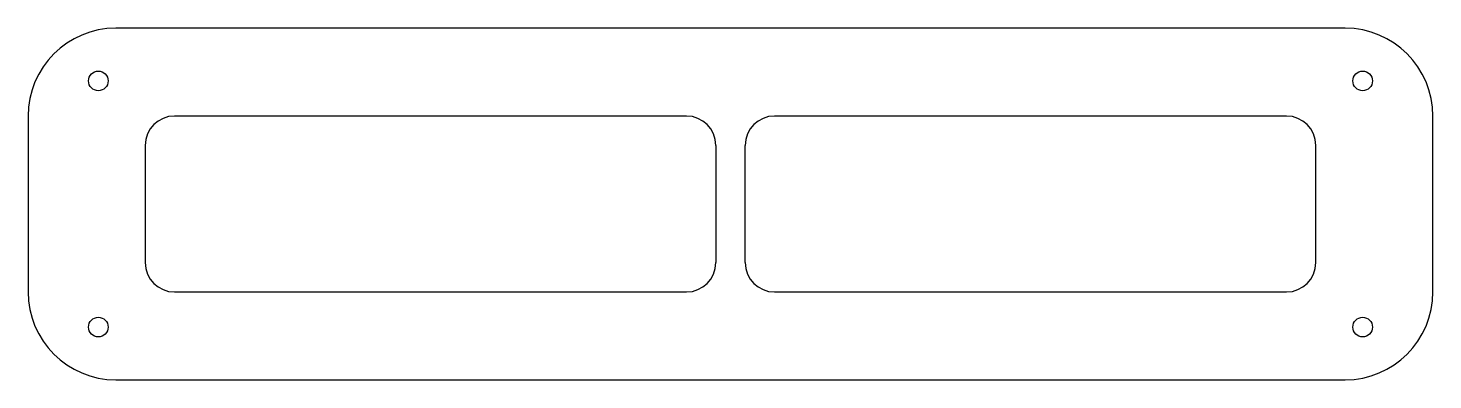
# Model space of a CAD drawing. Header units: millimetres. Extents: x -152 to 152, y -38 to 38.
import ezdxf

# ---------------------------------------------------------------- set-up
doc = ezdxf.new("R2010")
doc.units = ezdxf.units.MM

msp = doc.modelspace()

# ---------------------------------------------------------------- linework, layer by layer
at = {"color": 7, "linetype": 'Continuous', "lineweight": 25}
for p, q in [((133.35, 38.1), (-133.35, 38.1)), ((-152.4, 19.05), (-152.4, -19.05)), ((-9.525, 19.05), (-120.65, 19.05)), ((120.65, 19.05), (9.525, 19.05)), ((152.4, -19.05), (152.4, 19.05)), ((-127, 12.7), (-127, -12.7)), ((-3.175, 12.7), (-3.175, -12.7)), ((3.175, -12.7), (3.175, 12.7)), ((127, -12.7), (127, 12.7)), ((-120.65, -19.05), (-9.525, -19.05)), ((9.525, -19.05), (120.65, -19.05)), ((-133.35, -38.1), (133.35, -38.1))]:
    msp.add_line(p, q, dxfattribs=at)
for centre in [(-137.16, 26.67), (137.16, 26.67), (-137.16, -26.67), (137.16, -26.67)]:
    msp.add_circle(centre, 2.14, dxfattribs=at)
for centre, radius, start, end in [((-133.35, 19.05), 19.05, 90, 180), ((133.35, 19.05), 19.05, 0, 90), ((-120.65, 12.7), 6.35, 90, 180), ((-9.525, 12.7), 6.35, 0, 90), ((9.525, 12.7), 6.35, 90, 180), ((120.65, 12.7), 6.35, 0, 90), ((-120.65, -12.7), 6.35, 180, 270), ((-9.525, -12.7), 6.35, 270, 0), ((9.525, -12.7), 6.35, 180, 270), ((120.65, -12.7), 6.35, 270, 0), ((-133.35, -19.05), 19.05, 180, 270), ((133.35, -19.05), 19.05, 270, 0)]:
    msp.add_arc(centre, radius, start, end, dxfattribs=at)

doc.saveas('drawing.dxf')
